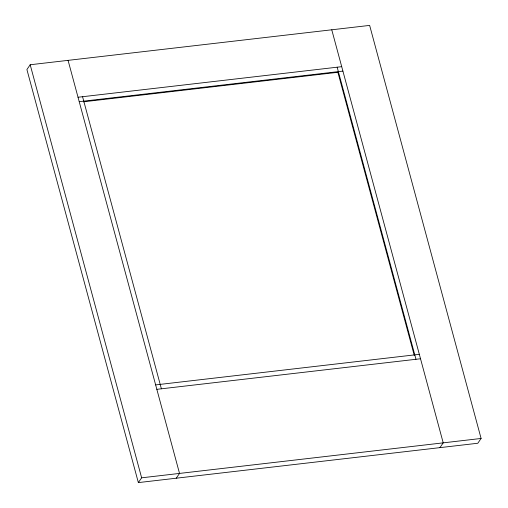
<?xml version="1.0" encoding="UTF-8"?>
<svg xmlns="http://www.w3.org/2000/svg" width="508" height="508" viewBox="0 0 508 508"><rect width="100%" height="100%" fill="white"/><g stroke="black" fill="none" stroke-linecap="round" stroke-linejoin="round"><path stroke-width="0.76" d="M30.188 64.751L26.905 69.539L138.354 482.6L477.812 443.249L481.095 438.461L369.646 25.4L30.188 64.751L141.637 477.812L138.354 482.6M337.61 72.72L338.36 71.628M176.238 478.206L179.527 473.418L68.072 60.363M439.928 447.637L443.211 442.849L331.762 29.794M78.022 97.238L341.713 66.675M79.216 101.663L342.906 71.101M83.293 101.822L337.89 72.307L414.312 355.549M155.645 384.905L419.329 354.336M156.839 389.331L420.522 358.762M141.637 477.812L481.095 438.461M337.166 67.202L415.976 359.289M82.569 96.711L161.385 388.804"/></g></svg>
